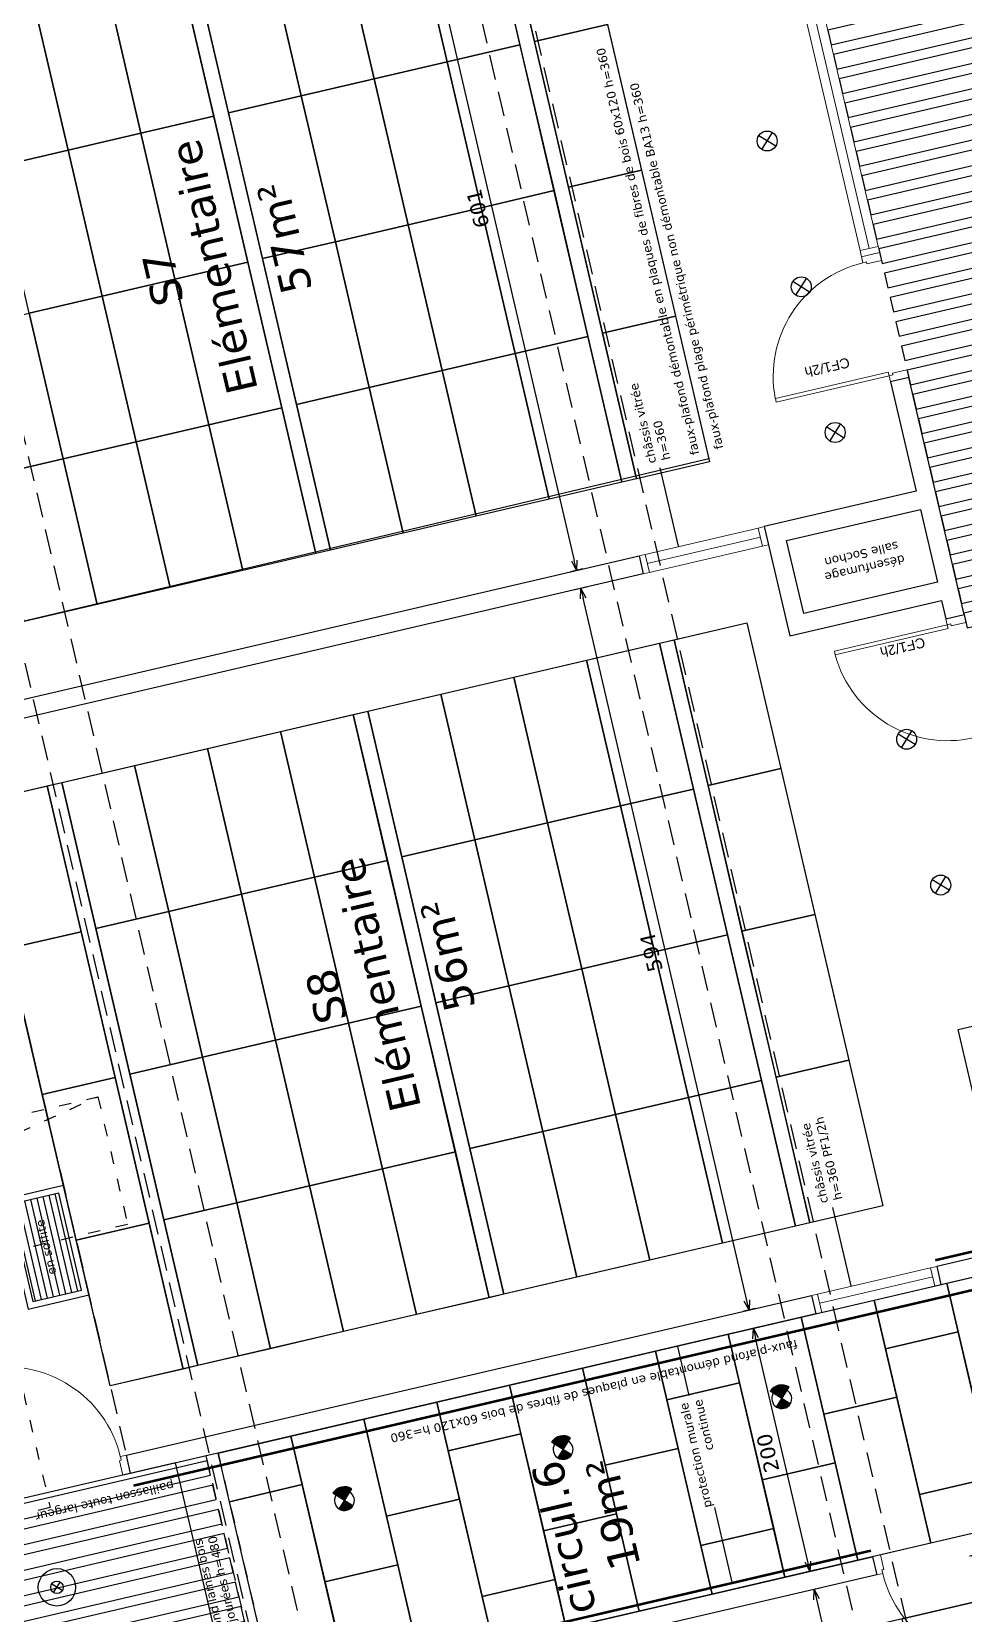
# Model space of a CAD drawing. Header units: metres. Extents: x 595893 to 596105, y 139631 to 139768.
# Drawn here: x 596071.97 to 596079.45, y 139685.35 to 139698.04 of the extents above; entities that cross this region are included whole.
import ezdxf
from ezdxf.enums import TextEntityAlignment as Align

# ---------------------------------------------------------------- set-up
doc = ezdxf.new("R2010")
doc.units = ezdxf.units.M
doc.header["$MEASUREMENT"] = 0
doc.header["$PDMODE"] = 3
doc.header["$PDSIZE"] = 0.1
for name, pattern in [('02', [0.28, 0.2, -0.08]), ('ACAD_ISO12W100', [21, 12, -3, 0, -3, 0, -3]), ('AXES', [2, 1.25, -0.25, 0.25, -0.25]), ('CACHE2', [0.1875, 0.125, -0.0625]), ('POINTILLE', [0.25, 0, -0.25])]:
    doc.linetypes.add(name, pattern=pattern)
for name, color, linetype in [('01-CLOISON-0.25', 3, 'Continuous'), ('01-SANITAIRE-0.15', 44, 'Continuous'), ('06-COT-50&100-0.20', 2, 'Continuous'), ('06-TXT-DETAILS-DIVERS-02.20', 2, 'Continuous'), ('06-TXT-DIVERS-0.20', 70, 'Continuous'), ('06-TXT-ETIQUETTES SURFACES', 210, 'Continuous'), ('07-CTA-0.13', 163, 'Continuous'), ('07-ECLAIRAGE-0.13', 31, 'Continuous'), ('07-PLAFONDS-0.13', 5, 'Continuous'), ('07-REVETEMENTS-INTER-0.10', 10, 'Continuous'), ('08-VU-0.08', 56, 'Continuous'), ('08-VU-0.20', 32, 'Continuous')]:
    doc.layers.add(name, color=color, linetype=linetype)
doc.layers.add('01-MEN-CP-0.15', color=2, linetype='Continuous', lineweight=18)
doc.styles.add('COT', font='verdana.ttf')
doc.styles.add('locaux 100', font='verdana.ttf', dxfattribs={"height": 0.22})
doc.styles.add('locaux 20', font='verdana.ttf', dxfattribs={"height": 0.07})
doc.styles.get("Standard").update_dxf_attribs({"font": 'arial.ttf'})
doc.dimstyles.new('COT50', dxfattribs={"dimtxt": 0.12, "dimasz": 0.08, "dimexe": 0.05, "dimexo": 0, "dimgap": 0.05, "dimtad": 1, "dimdec": 0, "dimlfac": 100, "dimzin": 0, "dimdsep": 46, "dimtxsty": 'COT', "dimblk": 'OPEN30', "dimcen": 0.04, "dimdle": 0.05, "dimclrd": 256, "dimclre": 256, "dimclrt": 6, "dimadec": 0, "dimazin": 0, "dimtm": 1e-09, "dimtfac": 1, "dimtdec": 0, "dimtmove": 1, "dimatfit": 0, "dimldrblk": 'OPEN30', "dimfxl": 0.05, "dimfxlon": 1, "dimtolj": 1, "dimtzin": 0, "dimlwd": -1, "dimlwe": -1, "dimarcsym": 0})

# ---------------------------------------------------------------- blocks, each defined once
blk = doc.blocks.new('_Open30')
at = {"color": 0, "linetype": 'ByBlock', "lineweight": -2}
for p, q in [((-1, 0.27), (0, 0)), ((0, 0), (-1, -0.27)), ((0, 0), (-1, 0))]:
    blk.add_line(p, q, dxfattribs=at)
blk = doc.blocks.new('*D34')
at = {"layer": '06-COT-50&100-0.20', "transparency": 16777216}
for p, q in [((596076.421, 139693.584), (596076.324, 139693.561)), ((596077.703, 139687.865), (596076.391, 139693.494)), ((596077.769, 139687.799), (596077.672, 139687.776))]:
    blk.add_line(p, q, dxfattribs=at)
at = {"layer": 'Defpoints', "color": 0, "transparency": 16777216}
for p in [(596076.873, 139693.689), (596076.372, 139693.572), (596078.222, 139687.904)]:
    blk.add_point(p, dxfattribs=at)
at = {"layer": '06-COT-50&100-0.20', "transparency": 16777216, "xscale": 0.08, "yscale": 0.08, "zscale": 0.08}
for p, rotation in [((596076.372, 139693.572), 103.1212703830424), ((596077.721, 139687.787), 283.1212703830424)]:
    blk.add_blockref('_Open30', p, dxfattribs=dict(at, rotation=rotation))
at = {"layer": '06-COT-50&100-0.20', "color": 6, "transparency": 16777216, "insert": (596076.937, 139690.654), "char_height": 0.12, "attachment_point": 5, "rotation": 103.1213, "style": 'COT'}
blk.add_mtext('\\A1;594', dxfattribs=at)
blk = doc.blocks.new('*D35')
at = {"layer": '06-COT-50&100-0.20', "transparency": 16777216}
for p, q in [((596075.023, 139699.583), (596074.925, 139699.56)), ((596076.32, 139693.796), (596074.992, 139699.493)), ((596076.387, 139693.73), (596076.29, 139693.707))]:
    blk.add_line(p, q, dxfattribs=at)
at = {"layer": 'Defpoints', "color": 0, "transparency": 16777216}
for p in [(596075.475, 139699.688), (596074.974, 139699.571), (596076.839, 139693.835)]:
    blk.add_point(p, dxfattribs=at)
at = {"layer": '06-COT-50&100-0.20', "transparency": 16777216, "xscale": 0.08, "yscale": 0.08, "zscale": 0.08}
for p, rotation in [((596074.974, 139699.571), 103.1212703830424), ((596076.338, 139693.718), 283.1212703830424)]:
    blk.add_blockref('_Open30', p, dxfattribs=dict(at, rotation=rotation))
at = {"layer": '06-COT-50&100-0.20', "color": 6, "transparency": 16777216, "insert": (596075.547, 139696.619), "char_height": 0.12, "attachment_point": 5, "rotation": 103.1213, "style": 'COT'}
blk.add_mtext('\\A1;601', dxfattribs=at)
blk = doc.blocks.new('*D46')
at = {"layer": '06-COT-50&100-0.20', "transparency": 16777216}
for p, q in [((596078.291, 139685.559), (596078.194, 139685.536)), ((596078.261, 139685.469), (596079.491, 139680.191)), ((596079.558, 139680.124), (596079.461, 139680.102))]:
    blk.add_line(p, q, dxfattribs=at)
at = {"layer": 'Defpoints', "color": 0, "transparency": 16777216}
for p in [(596080.38, 139686.045), (596081.647, 139680.611), (596079.509, 139680.113)]:
    blk.add_point(p, dxfattribs=at)
at = {"layer": '06-COT-50&100-0.20', "transparency": 16777216, "xscale": 0.08, "yscale": 0.08, "zscale": 0.08}
for p, rotation in [((596078.243, 139685.547), 103.1212703830424), ((596079.509, 139680.113), 283.1212703830424)]:
    blk.add_blockref('_Open30', p, dxfattribs=dict(at, rotation=rotation))
at = {"layer": '06-COT-50&100-0.20', "color": 6, "transparency": 16777216, "insert": (596078.766, 139682.805), "char_height": 0.12, "attachment_point": 5, "rotation": 103.1213, "style": 'COT'}
blk.add_mtext('\\A1;558', dxfattribs=at)
blk = doc.blocks.new('*D47')
at = {"layer": '06-COT-50&100-0.20', "transparency": 16777216}
for p, q in [((596077.803, 139687.653), (596077.706, 139687.63)), ((596078.191, 139685.771), (596077.773, 139687.563)), ((596078.257, 139685.705), (596078.16, 139685.682))]:
    blk.add_line(p, q, dxfattribs=at)
at = {"layer": 'Defpoints', "color": 0, "transparency": 16777216}
for p in [(596078.256, 139687.758), (596077.755, 139687.641), (596078.71, 139685.81)]:
    blk.add_point(p, dxfattribs=at)
at = {"layer": '06-COT-50&100-0.20', "transparency": 16777216, "xscale": 0.08, "yscale": 0.08, "zscale": 0.08}
for p, rotation in [((596077.755, 139687.641), 103.1212703830424), ((596078.209, 139685.693), 283.1212703830424)]:
    blk.add_blockref('_Open30', p, dxfattribs=dict(at, rotation=rotation))
at = {"layer": '06-COT-50&100-0.20', "color": 6, "transparency": 16777216, "insert": (596077.872, 139686.642), "char_height": 0.12, "attachment_point": 5, "rotation": 103.1213, "style": 'COT'}
blk.add_mtext('\\A1;200', dxfattribs=at)
blk = doc.blocks.new('Spot-directionnel')
h = blk.add_hatch(color=256)
h.dxf.hatch_style = 1
h.paths.add_polyline_path([(-0.057, 0.057, 0.414214), (-0.057, -0.057), (0, 0)])
h = blk.add_hatch(color=256)
h.dxf.hatch_style = 1
h.paths.add_polyline_path([(0.078, 0.078), (0, 0), (0.078, -0.078, 0.414214)])
for p, q in [((-0.057, -0.057), (0.078, 0.078)), ((-0.057, 0.057), (0.078, -0.078))]:
    blk.add_line(p, q)
for radius, start, end in [(0.08, 45, 315), (0.11, 315, 45)]:
    blk.add_arc((0, 0), radius, start, end)
blk = doc.blocks.new('LuminaireSuspendu')
for p, q in [((-0.035, 0.035), (0.035, -0.035)), ((-0.035, -0.035), (0.035, 0.035))]:
    blk.add_line(p, q)
for radius in [0.15, 0.05]:
    blk.add_circle((0, 0), radius)
blk = doc.blocks.new('P90-15')
at = {"linetype": 'Continuous'}
for points in [[(-0.05, 0.929), (-0.05, 0), (-0.08, 0), (-0.08, 0.929)], [(-0.965, -0.03), (-0.965, -0.15), (-1.03, -0.15), (-1.03, 0), (-0.98, 0), (-0.98, -0.03)], [(0, 0), (0, -0.15), (-0.065, -0.15), (-0.065, -0.03), (-0.05, -0.03), (-0.05, 0)]]:
    blk.add_lwpolyline(points, close=True, dxfattribs=at)
blk.add_arc((-0.043, -0.006), 0.937, 92.2388, 179.6062, dxfattribs=at)
at = {"linetype": 'Continuous', "text_generation_flag": 6}
blk.add_attdef('TEXTE', text='', height=0.08, rotation=270, dxfattribs=at).set_placement((-0.105, 0.389), align=Align.CENTER)
blk = doc.blocks.new('faux-plafCouloir')
at = {"layer": '07-PLAFONDS-0.13'}
for points in [[(7.08, 0), (7.08, -1.8), (7.2, -1.8), (7.2, 0)], [(7.28, 0), (7.28, -1.8), (7.4, -1.8), (7.4, 0)], [(7.48, 0), (7.48, -1.8), (7.6, -1.8), (7.6, 0)], [(7.68, 0), (7.68, -1.8), (7.8, -1.8), (7.8, 0)], [(7.88, 0), (7.88, -1.8), (8, -1.8), (8, 0)], [(8.08, 0), (8.08, -1.8), (8.2, -1.8), (8.2, 0)], [(8.28, 0), (8.28, -1.8), (8.4, -1.8), (8.4, 0)], [(8.48, 0), (8.48, -1.8), (8.6, -1.8), (8.6, 0)], [(8.68, 0), (8.68, -1.8), (8.8, -1.8), (8.8, 0)], [(8.88, 0), (8.88, -1.8), (9, -1.8), (9, 0)], [(9.08, 0), (9.08, -1.8), (9.2, -1.8), (9.2, 0)], [(9.28, 0), (9.28, -1.8), (9.4, -1.8), (9.4, 0)], [(9.48, 0), (9.48, -1.8), (9.6, -1.8), (9.6, 0)], [(9.68, 0), (9.68, -1.8), (9.8, -1.8), (9.8, 0)], [(9.88, 0), (9.88, -1.8), (10, -1.8), (10, 0)], [(10.08, 0), (10.08, -1.8), (10.2, -1.8), (10.2, 0)], [(10.28, 0), (10.28, -1.8), (10.4, -1.8), (10.4, 0)], [(10.48, 0), (10.48, -1.8), (10.6, -1.8), (10.6, 0)], [(10.68, 0), (10.68, -1.8), (10.8, -1.8), (10.8, 0)], [(10.88, 0), (10.88, -1.8), (11, -1.8), (11, 0)], [(11.08, 0), (11.08, -1.8), (11.2, -1.8), (11.2, 0)], [(11.28, 0), (11.28, -1.8), (11.4, -1.8), (11.4, 0)], [(11.48, 0), (11.48, -1.8), (11.6, -1.8), (11.6, 0)], [(11.68, 0), (11.68, -1.8), (11.8, -1.8), (11.8, 0)], [(11.88, 0), (11.88, -1.8), (12, -1.8), (12, 0)]]:
    blk.add_lwpolyline(points, close=True, dxfattribs=at)
blk = doc.blocks.new('diffuseur40x80')
at = {"layer": '07-CTA-0.13'}
h = blk.add_hatch(dxfattribs=at)
h.set_pattern_fill('_USER', color=256, scale=0.05, pattern_type=0)
h.set_pattern_definition([(0, (0, 0), (0, 0.05), [])])
h.paths.add_polyline_path([(-0.05, 0.05), (-0.05, 0.45), (-0.85, 0.45), (-0.85, 0.05)])
for points in [[(0, 0), (0, 0.5), (-0.9, 0.5), (-0.9, 0)], [(-0.05, 0.05), (-0.05, 0.45), (-0.85, 0.45), (-0.85, 0.05)]]:
    blk.add_lwpolyline(points, close=True, dxfattribs=at)

msp = doc.modelspace()

# ---------------------------------------------------------------- linework, layer by layer
at = {"layer": '01-CLOISON-0.25', "linetype": 'CACHE2'}
for p, q in [((596073.367, 139686.618), (596073.821, 139684.671)), ((596073.464, 139686.641), (596073.918, 139684.693))]:
    msp.add_line(p, q, dxfattribs=at)
at = {"layer": '01-CLOISON-0.25'}
for points in [[(596078.047, 139693.192), (596079.264, 139693.476), (596079.298, 139693.33), (596079.444, 139693.364), (596079.001, 139695.263), (596078.855, 139695.229), (596079.06, 139694.353), (596077.842, 139694.069)], [(596079.23, 139693.622), (596078.159, 139693.372), (596078.022, 139693.957), (596079.094, 139694.207)], [(596076.839, 139693.835), (596076.873, 139693.689), (596071.38, 139692.409), (596071.346, 139692.555)], [(596080.484, 139688.241), (596080.63, 139688.275), (596080.177, 139690.218), (596080.031, 139690.184), (596080.442, 139688.422), (596079.225, 139688.138), (596079.259, 139687.992), (596080.476, 139688.276)], [(596078.222, 139687.904), (596078.256, 139687.758), (596072.763, 139686.478), (596072.729, 139686.624)], [(596078.744, 139685.664), (596073.251, 139684.384), (596073.217, 139684.53), (596078.71, 139685.81)]]:
    msp.add_lwpolyline(points, close=True, dxfattribs=at)
at = {"layer": '01-MEN-CP-0.15'}
for p, q in [((596078.683, 139696.298), (596078.206, 139698.343)), ((596076.905, 139693.773), (596077.811, 139693.984)), ((596078.287, 139687.842), (596079.193, 139688.053))]:
    msp.add_line(p, q, dxfattribs=at)
for points in [[(596078.279, 139698.36), (596078.756, 139696.315), (596078.61, 139696.281), (596078.133, 139698.326)], [(596078.756, 139696.315), (596078.768, 139696.266), (596078.621, 139696.232), (596078.61, 139696.281)], [(596077.828, 139693.911), (596076.922, 139693.7), (596076.888, 139693.846), (596077.793, 139694.057)], [(596077.828, 139693.911), (596077.876, 139693.923), (596077.842, 139694.069), (596077.793, 139694.057)], [(596076.922, 139693.7), (596076.873, 139693.689), (596076.839, 139693.835), (596076.888, 139693.846)], [(596079.21, 139687.98), (596078.304, 139687.769), (596078.27, 139687.915), (596079.176, 139688.126)], [(596079.21, 139687.98), (596079.259, 139687.992), (596079.225, 139688.138), (596079.176, 139688.126)], [(596078.304, 139687.769), (596078.256, 139687.758), (596078.222, 139687.904), (596078.27, 139687.915)]]:
    msp.add_lwpolyline(points, close=True, dxfattribs=at)
at = {"layer": '06-TXT-DETAILS-DIVERS-02.20'}
for points in [[(596077.155, 139693.912), (596077.009, 139694.54)], [(596078.538, 139687.981), (596078.391, 139688.609)], [(596077.146, 139687.496), (596077.237, 139687.104)], [(596077.586, 139685.606), (596077.446, 139686.206)]]:
    msp.add_lwpolyline(points, dxfattribs=at)
at = {"layer": '06-TXT-DETAILS-DIVERS-02.20', "linetype": 'POINTILLE', "ltscale": 0.5}
msp.add_lwpolyline([(596072.501, 139689.497), (596072.739, 139688.474), (596071.648, 139688.22), (596072.118, 139686.204), (596071.144, 139685.977), (596070.436, 139689.016)], close=True, dxfattribs=at)
msp.add_lwpolyline([(596071.144, 139685.977), (596070.84, 139688.75), (596072.501, 139689.497)], dxfattribs=at)
at = {"layer": '07-CTA-0.13', "linetype": '02'}
for points in [[(596075.544, 139717.488), (596076.861, 139711.841), (596075.647, 139709.889), (596069.265, 139708.401), (596068.877, 139707.778), (596075.485, 139679.431), (596075.095, 139679.34), (596068.45, 139707.849), (596069.012, 139708.753), (596075.395, 139710.241), (596076.434, 139711.911), (596075.117, 139717.559)], [(596077.708, 139710.409), (596077.188, 139709.572), (596073.971, 139708.822), (596073.625, 139708.267), (596080.096, 139680.506), (596079.707, 139680.415), (596073.198, 139708.338), (596073.718, 139709.174), (596076.936, 139709.924), (596077.281, 139710.479), (596075.979, 139716.064), (596076.489, 139716.884)]]:
    msp.add_lwpolyline(points, dxfattribs=at)
at = {"layer": '07-ECLAIRAGE-0.13'}
for p, q in [((596077.824, 139697.092), (596077.908, 139697.228)), ((596077.934, 139697.118), (596077.798, 139697.202)), ((596078.206, 139695.949), (596078.071, 139696.034)), ((596078.096, 139695.923), (596078.181, 139696.059)), ((596078.479, 139694.78), (596078.343, 139694.865)), ((596078.369, 139694.755), (596078.453, 139694.891)), ((596078.942, 139692.296), (596079.026, 139692.431)), ((596079.052, 139692.321), (596078.916, 139692.406)), ((596079.324, 139691.153), (596079.189, 139691.237)), ((596079.214, 139691.127), (596079.299, 139691.263))]:
    msp.add_line(p, q, dxfattribs=at)
for points in [[(596076.702, 139694.424), (596075.612, 139699.099), (596075.729, 139699.126), (596076.819, 139694.451)], [(596074.248, 139693.852), (596073.158, 139698.527), (596073.275, 139698.554), (596074.364, 139693.879)], [(596078.092, 139688.459), (596077.003, 139693.134), (596077.119, 139693.161), (596078.209, 139688.486)], [(596075.638, 139687.887), (596074.548, 139692.562), (596074.665, 139692.589), (596075.755, 139687.914)], [(596073.184, 139687.315), (596072.094, 139691.99), (596072.211, 139692.017), (596073.301, 139687.342)]]:
    msp.add_lwpolyline(points, close=True, dxfattribs=at)
for centre in [(596077.866, 139697.16), (596078.139, 139695.991), (596078.411, 139694.823), (596078.984, 139692.364), (596079.257, 139691.195)]:
    msp.add_circle(centre, 0.08, dxfattribs=at)
at = {"layer": '07-PLAFONDS-0.13', "linetype": '02'}
msp.add_line((596071.38, 139692.409), (596072.729, 139686.624), dxfattribs=at)
at = {"layer": '07-PLAFONDS-0.13'}
for points in [[(596070.119, 139697.819), (596076.313, 139699.262), (596077.398, 139694.611), (596071.209, 139693.144)], [(596076.313, 139699.262), (596076.586, 139698.094), (596076.001, 139697.957), (596075.729, 139699.126)], [(596075.612, 139699.099), (596075.884, 139697.93), (596075.3, 139697.794), (596075.028, 139698.963)], [(596075.028, 139698.963), (596075.3, 139697.794), (596074.716, 139697.658), (596074.443, 139698.826)], [(596074.443, 139698.826), (596074.716, 139697.658), (596074.131, 139697.522), (596073.859, 139698.69)], [(596073.859, 139698.69), (596074.131, 139697.522), (596073.547, 139697.385), (596073.275, 139698.554)], [(596073.158, 139698.527), (596073.43, 139697.358), (596072.846, 139697.222), (596072.574, 139698.391)], [(596072.574, 139698.391), (596072.846, 139697.222), (596072.262, 139697.086), (596071.989, 139698.254)], [(596071.989, 139698.254), (596072.262, 139697.086), (596071.677, 139696.95), (596071.405, 139698.118)], [(596076.586, 139698.094), (596076.858, 139696.925), (596076.274, 139696.789), (596076.001, 139697.957)], [(596075.884, 139697.93), (596076.157, 139696.762), (596075.573, 139696.625), (596075.3, 139697.794)], [(596075.3, 139697.794), (596075.573, 139696.625), (596074.988, 139696.489), (596074.716, 139697.658)], [(596074.716, 139697.658), (596074.988, 139696.489), (596074.404, 139696.353), (596074.131, 139697.522)], [(596074.131, 139697.522), (596074.404, 139696.353), (596073.82, 139696.217), (596073.547, 139697.385)], [(596073.43, 139697.358), (596073.703, 139696.189), (596073.118, 139696.053), (596072.846, 139697.222)], [(596072.846, 139697.222), (596073.118, 139696.053), (596072.534, 139695.917), (596072.262, 139697.086)], [(596072.262, 139697.086), (596072.534, 139695.917), (596071.95, 139695.781), (596071.677, 139696.95)], [(596076.858, 139696.925), (596077.131, 139695.756), (596076.546, 139695.62), (596076.274, 139696.789)], [(596076.157, 139696.762), (596076.429, 139695.593), (596075.845, 139695.457), (596075.573, 139696.625)], [(596075.573, 139696.625), (596075.845, 139695.457), (596075.261, 139695.32), (596074.988, 139696.489)], [(596074.988, 139696.489), (596075.261, 139695.32), (596074.676, 139695.184), (596074.404, 139696.353)], [(596074.404, 139696.353), (596074.676, 139695.184), (596074.092, 139695.048), (596073.82, 139696.217)], [(596073.703, 139696.189), (596073.975, 139695.021), (596073.391, 139694.885), (596073.118, 139696.053)], [(596073.118, 139696.053), (596073.391, 139694.885), (596072.806, 139694.748), (596072.534, 139695.917)], [(596072.534, 139695.917), (596072.806, 139694.748), (596072.222, 139694.612), (596071.95, 139695.781)], [(596071.95, 139695.781), (596072.222, 139694.612), (596071.638, 139694.476), (596071.365, 139695.645)], [(596077.131, 139695.756), (596077.403, 139694.588), (596076.819, 139694.451), (596076.546, 139695.62)], [(596076.429, 139695.593), (596076.702, 139694.424), (596076.117, 139694.288), (596075.845, 139695.457)], [(596075.845, 139695.457), (596076.117, 139694.288), (596075.533, 139694.152), (596075.261, 139695.32)], [(596075.261, 139695.32), (596075.533, 139694.152), (596074.949, 139694.016), (596074.676, 139695.184)], [(596074.676, 139695.184), (596074.949, 139694.016), (596074.364, 139693.879), (596074.092, 139695.048)], [(596073.975, 139695.021), (596074.248, 139693.852), (596073.663, 139693.716), (596073.391, 139694.885)], [(596073.391, 139694.885), (596073.663, 139693.716), (596073.079, 139693.58), (596072.806, 139694.748)], [(596072.806, 139694.748), (596073.079, 139693.58), (596072.495, 139693.444), (596072.222, 139694.612)], [(596072.222, 139694.612), (596072.495, 139693.444), (596071.91, 139693.307), (596071.638, 139694.476)], [(596071.51, 139691.853), (596077.704, 139693.297), (596078.793, 139688.623), (596072.599, 139687.179)], [(596077.704, 139693.297), (596077.976, 139692.129), (596077.392, 139691.992), (596077.119, 139693.161)], [(596077.003, 139693.134), (596077.275, 139691.965), (596076.691, 139691.829), (596076.418, 139692.998)], [(596076.418, 139692.998), (596076.691, 139691.829), (596076.106, 139691.693), (596075.834, 139692.861)], [(596075.834, 139692.861), (596076.106, 139691.693), (596075.522, 139691.557), (596075.25, 139692.725)], [(596075.25, 139692.725), (596075.522, 139691.557), (596074.938, 139691.42), (596074.665, 139692.589)], [(596074.548, 139692.562), (596074.821, 139691.393), (596074.236, 139691.257), (596073.964, 139692.426)], [(596073.964, 139692.426), (596074.236, 139691.257), (596073.652, 139691.121), (596073.38, 139692.289)], [(596073.38, 139692.289), (596073.652, 139691.121), (596073.068, 139690.984), (596072.795, 139692.153)], [(596072.795, 139692.153), (596073.068, 139690.984), (596072.483, 139690.848), (596072.211, 139692.017)], [(596077.976, 139692.129), (596078.249, 139690.96), (596077.664, 139690.824), (596077.392, 139691.992)], [(596072.094, 139691.99), (596072.367, 139690.821), (596071.782, 139690.685), (596071.51, 139691.853)], [(596077.275, 139691.965), (596077.547, 139690.796), (596076.963, 139690.66), (596076.691, 139691.829)], [(596076.691, 139691.829), (596076.963, 139690.66), (596076.379, 139690.524), (596076.106, 139691.693)], [(596076.106, 139691.693), (596076.379, 139690.524), (596075.794, 139690.388), (596075.522, 139691.557)], [(596075.522, 139691.557), (596075.794, 139690.388), (596075.21, 139690.252), (596074.938, 139691.42)], [(596074.821, 139691.393), (596075.093, 139690.224), (596074.509, 139690.088), (596074.236, 139691.257)], [(596074.236, 139691.257), (596074.509, 139690.088), (596073.924, 139689.952), (596073.652, 139691.121)], [(596073.652, 139691.121), (596073.924, 139689.952), (596073.34, 139689.816), (596073.068, 139690.984)], [(596073.068, 139690.984), (596073.34, 139689.816), (596072.756, 139689.68), (596072.483, 139690.848)], [(596078.249, 139690.96), (596078.521, 139689.791), (596077.937, 139689.655), (596077.664, 139690.824)], [(596072.367, 139690.821), (596072.639, 139689.652), (596072.055, 139689.516), (596071.782, 139690.685)], [(596077.547, 139690.796), (596077.82, 139689.628), (596077.235, 139689.492), (596076.963, 139690.66)], [(596076.963, 139690.66), (596077.235, 139689.492), (596076.651, 139689.355), (596076.379, 139690.524)], [(596076.379, 139690.524), (596076.651, 139689.355), (596076.067, 139689.219), (596075.794, 139690.388)], [(596075.794, 139690.388), (596076.067, 139689.219), (596075.482, 139689.083), (596075.21, 139690.252)], [(596075.093, 139690.224), (596075.366, 139689.056), (596074.781, 139688.92), (596074.509, 139690.088)], [(596074.509, 139690.088), (596074.781, 139688.92), (596074.197, 139688.783), (596073.924, 139689.952)], [(596073.924, 139689.952), (596074.197, 139688.783), (596073.613, 139688.647), (596073.34, 139689.816)], [(596073.34, 139689.816), (596073.613, 139688.647), (596073.028, 139688.511), (596072.756, 139689.68)], [(596078.521, 139689.791), (596078.793, 139688.623), (596078.209, 139688.486), (596077.937, 139689.655)], [(596072.639, 139689.652), (596072.911, 139688.484), (596072.327, 139688.347), (596072.055, 139689.516)], [(596077.82, 139689.628), (596078.092, 139688.459), (596077.508, 139688.323), (596077.235, 139689.492)], [(596077.235, 139689.492), (596077.508, 139688.323), (596076.924, 139688.187), (596076.651, 139689.355)], [(596076.651, 139689.355), (596076.924, 139688.187), (596076.339, 139688.051), (596076.067, 139689.219)], [(596076.067, 139689.219), (596076.339, 139688.051), (596075.755, 139687.914), (596075.482, 139689.083)], [(596075.366, 139689.056), (596075.638, 139687.887), (596075.054, 139687.751), (596074.781, 139688.92)], [(596074.781, 139688.92), (596075.054, 139687.751), (596074.469, 139687.615), (596074.197, 139688.783)], [(596074.197, 139688.783), (596074.469, 139687.615), (596073.885, 139687.478), (596073.613, 139688.647)], [(596073.613, 139688.647), (596073.885, 139687.478), (596073.301, 139687.342), (596073.028, 139688.511)], [(596072.911, 139688.484), (596073.184, 139687.315), (596072.599, 139687.179), (596072.327, 139688.347)], [(596073.918, 139684.693), (596073.464, 139686.641), (596080.476, 139688.276), (596080.93, 139686.328)], [(596079.892, 139688.139), (596080.164, 139686.971), (596079.58, 139686.834), (596079.307, 139688.003)], [(596079.307, 139688.003), (596079.398, 139687.614), (596078.814, 139687.477), (596078.723, 139687.867)], [(596078.723, 139687.867), (596078.905, 139687.088), (596078.32, 139686.952), (596078.139, 139687.731)], [(596078.139, 139687.731), (596078.411, 139686.562), (596077.827, 139686.426), (596077.554, 139687.594)], [(596077.554, 139687.594), (596077.645, 139687.205), (596077.061, 139687.069), (596076.97, 139687.458)], [(596079.398, 139687.614), (596079.671, 139686.445), (596079.086, 139686.309), (596078.814, 139687.477)], [(596076.97, 139687.458), (596077.152, 139686.679), (596076.567, 139686.543), (596076.386, 139687.322)], [(596076.386, 139687.322), (596076.658, 139686.153), (596076.074, 139686.017), (596075.801, 139687.186)], [(596077.645, 139687.205), (596077.918, 139686.036), (596077.333, 139685.9), (596077.061, 139687.069)], [(596075.801, 139687.186), (596075.892, 139686.796), (596075.308, 139686.66), (596075.217, 139687.05)], [(596078.905, 139687.088), (596079.177, 139685.919), (596078.593, 139685.783), (596078.32, 139686.952)], [(596075.217, 139687.05), (596075.399, 139686.271), (596074.814, 139686.134), (596074.633, 139686.913)], [(596074.633, 139686.913), (596074.905, 139685.745), (596074.321, 139685.609), (596074.048, 139686.777)], [(596074.048, 139686.777), (596074.139, 139686.388), (596073.555, 139686.251), (596073.464, 139686.641)], [(596075.892, 139686.796), (596076.165, 139685.628), (596075.58, 139685.491), (596075.308, 139686.66)], [(596071.212, 139685.952), (596073.403, 139686.463), (596073.376, 139686.579), (596071.185, 139686.069)], [(596077.152, 139686.679), (596077.424, 139685.51), (596076.84, 139685.374), (596076.567, 139686.543)], [(596078.411, 139686.562), (596078.593, 139685.783), (596078.008, 139685.647), (596077.827, 139686.426)], [(596079.671, 139686.445), (596079.761, 139686.055), (596079.177, 139685.919), (596079.086, 139686.309)], [(596071.257, 139685.757), (596073.448, 139686.268), (596073.421, 139686.385), (596071.23, 139685.874)], [(596074.139, 139686.388), (596074.412, 139685.219), (596073.827, 139685.083), (596073.555, 139686.251)], [(596071.303, 139685.562), (596073.494, 139686.073), (596073.467, 139686.19), (596071.275, 139685.679)], [(596075.399, 139686.271), (596075.671, 139685.102), (596075.087, 139684.966), (596074.814, 139686.134)], [(596076.658, 139686.153), (596076.84, 139685.374), (596076.255, 139685.238), (596076.074, 139686.017)], [(596071.348, 139685.367), (596073.539, 139685.878), (596073.512, 139685.995), (596071.321, 139685.484)], [(596077.918, 139686.036), (596078.008, 139685.647), (596077.424, 139685.51), (596077.333, 139685.9)], [(596071.393, 139685.173), (596073.585, 139685.683), (596073.557, 139685.8), (596071.366, 139685.289)], [(596074.905, 139685.745), (596075.087, 139684.966), (596074.502, 139684.829), (596074.321, 139685.609)], [(596071.439, 139684.978), (596073.63, 139685.489), (596073.603, 139685.605), (596071.412, 139685.095)], [(596076.165, 139685.628), (596076.255, 139685.238), (596075.671, 139685.102), (596075.58, 139685.491)], [(596080.623, 139680.773), (596079.533, 139685.448), (596073.34, 139684.004), (596074.429, 139679.329)], [(596079.533, 139685.448), (596079.806, 139684.279), (596079.222, 139684.143), (596078.949, 139685.311)], [(596071.484, 139684.783), (596073.675, 139685.294), (596073.648, 139685.411), (596071.457, 139684.9)]]:
    msp.add_lwpolyline(points, close=True, dxfattribs=at)
at = {"layer": '07-REVETEMENTS-INTER-0.10', "linetype": 'AXES', "ltscale": 0.2, "const_width": 0.02}
msp.add_lwpolyline([(596079.213, 139688.187), (596080.382, 139688.459), (596079.982, 139690.173)], dxfattribs=at)
at = {"layer": '07-REVETEMENTS-INTER-0.10', "color": 80, "linetype": 'ACAD_ISO12W100', "ltscale": 0.01, "true_color": 0x3fff00, "const_width": 0.02}
for points in [[(596080.499, 139688.178), (596072.786, 139686.38)], [(596078.698, 139685.859), (596073.206, 139684.578)]]:
    msp.add_lwpolyline(points, dxfattribs=at)
at = {"layer": '08-VU-0.08'}
msp.add_lwpolyline([(596073.577, 139684.614), (596073.123, 139686.562), (596071.175, 139686.108), (596071.622, 139684.158)], close=True, dxfattribs=at)
at = {"layer": '08-VU-0.20'}
msp.add_lwpolyline([(596079.809, 139688.274), (596079.398, 139690.037), (596080.031, 139690.184), (596080.442, 139688.422)], close=True, dxfattribs=at)

# ---------------------------------------------------------------- block references
at = {"rotation": 103.1212703830424}
msp.add_blockref('diffuseur40x80', (596072.225, 139688.786), dxfattribs=at)
at = {"layer": '01-MEN-CP-0.15'}
ref = msp.add_blockref('P90-15', (596078.855, 139695.229), dxfattribs=dict(at, xscale=-1, rotation=103.1212703857689))
ref.add_attrib('TEXTE', 'CF1/2h', dxfattribs={"layer": '0', "linetype": 'Continuous', "height": 0.08, "rotation": 13.1213, "text_generation_flag": 6}).set_placement((596078.338, 139695.384), align=Align.CENTER)
at = {"layer": '01-MEN-CP-0.15', "rotation": 103.1212703808899}
msp.add_blockref('P90-15', (596079.298, 139693.33), dxfattribs=at).add_auto_attribs({'TEXTE': 'CF1/2h'})
at = {"layer": '01-MEN-CP-0.15'}
ref = msp.add_blockref('P90-15', (596071.726, 139686.39), dxfattribs=dict(at, xscale=-1, rotation=13.12127039088891))
ref.add_attrib('TEXTE', 'CF1/2h oc. Vertical', dxfattribs={"layer": '0', "linetype": 'Continuous', "height": 0.08, "rotation": 283.1213, "text_generation_flag": 6}).set_placement((596071.802, 139686.893), align=Align.CENTER)
ref = msp.add_blockref('P90-15', (596079.747, 139685.898), dxfattribs=dict(at, xscale=-1, rotation=193.1212703773492))
ref.add_attrib('TEXTE', 'CF1/2h oc Vertical', dxfattribs={"layer": '0', "linetype": 'Continuous', "height": 0.08, "rotation": 283.1213, "text_generation_flag": 6}).set_placement((596079.67, 139685.398), align=Align.CENTER)
at = {"layer": '07-ECLAIRAGE-0.13'}
for name, p, rotation in [('Spot-directionnel', (596077.983, 139687.078), 103.1212703819705), ('Spot-directionnel', (596076.23, 139686.67), 103.1212703819705), ('Spot-directionnel', (596074.477, 139686.261), 103.1212703819705), ('LuminaireSuspendu', (596072.172, 139685.565), 103.1212703830424)]:
    msp.add_blockref(name, p, dxfattribs=dict(at, rotation=rotation))
at = {"layer": '07-PLAFONDS-0.13', "rotation": 103.1212703830424}
msp.add_blockref('faux-plafCouloir', (596081.076, 139686.362), dxfattribs=at)

# ---------------------------------------------------------------- texts
at = {"layer": '01-SANITAIRE-0.15', "insert": (596078.635, 139693.792), "char_height": 0.07, "width": 1.22489, "attachment_point": 5, "rotation": 193.1213, "style": 'locaux 20'}
msp.add_mtext('désenfumage\\Psalle Sochon', dxfattribs=at)
at = {"layer": '06-TXT-DETAILS-DIVERS-02.20', "char_height": 0.07, "width": 1.71911, "style": 'locaux 20'}
for s, insert, attachment_point, rotation in [('châssis vitrée\\Ph=360', (596077.001, 139694.589), 4, 103.1213), ('châssis vitrée\\Ph=360 PF1/2h', (596078.383, 139688.658), 4, 103.1213), ('protection murale\\Pcontinue', (596077.252, 139687.056), 6, 103.1213), ('paillasson toute largeur', (596072.553, 139686.265), 5, 193.1213)]:
    msp.add_mtext(s, dxfattribs=dict(at, insert=insert, attachment_point=attachment_point, rotation=rotation))
at = {"layer": '06-TXT-DIVERS-0.20', "char_height": 0.25, "width": 2.37148, "attachment_point": 5, "rotation": 103.1213, "style": 'locaux 100'}
for s, insert in [('S7\\PElémentaire', (596073.226, 139696.104)), ('S8\\PElémentaire', (596074.535, 139690.351)), ('circul.6', (596076.238, 139685.963))]:
    msp.add_mtext(s, dxfattribs=dict(at, insert=insert))
at = {"layer": '06-TXT-ETIQUETTES SURFACES', "char_height": 0.25, "attachment_point": 5, "rotation": 103.1213, "style": 'locaux 100'}
for s, insert in [('57m²', (596073.998, 139696.384)), ('56m²', (596075.307, 139690.631)), ('19m²', (596076.631, 139686.154))]:
    msp.add_mtext(s, dxfattribs=dict(at, insert=insert))
at = {"layer": '07-CTA-0.13', "insert": (596072.084, 139688.291), "char_height": 0.07, "width": 0.74382, "attachment_point": 5, "rotation": 103.1213, "style": 'locaux 20'}
msp.add_mtext('en soffite ', dxfattribs=at)
at = {"layer": '07-PLAFONDS-0.13', "char_height": 0.07, "style": 'locaux 20'}
for s, insert, width, attachment_point, rotation in [('faux-plafond démontable en plaques de fibres de bois 60x120 h=360', (596077.298, 139694.647), 6.62142, 4, 103.1213), ('faux-plafond plage périmétrique non démontable BA13 h=360', (596077.491, 139694.692), 6.62142, 4, 103.1213), ('faux-plafond démontable en plaques de fibres de bois 60x120 h=360', (596078.105, 139687.527), 6.62142, 4, 193.1213), ('faux plafond lames bois\\Pajourées h=480', (596073.367, 139685.964), 1.71911, 6, 103.1213)]:
    msp.add_mtext(s, dxfattribs=dict(at, insert=insert, width=width, attachment_point=attachment_point, rotation=rotation))

# ---------------------------------------------------------------- dimensions: what is measured, and where the dimension line sits
at = {"layer": '06-COT-50&100-0.20'}
for base, p1, p2, picture, middle in [((596074.974, 139699.571), (596076.839, 139693.835), (596075.475, 139699.688), '*D35', (596075.547, 139696.619)), ((596076.372, 139693.572), (596078.222, 139687.904), (596076.873, 139693.689), '*D34', (596076.937, 139690.654)), ((596077.755, 139687.641), (596078.71, 139685.81), (596078.256, 139687.758), '*D47', (596077.872, 139686.642)), ((596079.509, 139680.113), (596080.38, 139686.045), (596081.647, 139680.611), '*D46', (596078.766, 139682.805))]:
    dim = msp.add_linear_dim(base=base, p1=p1, p2=p2, angle=103.1213, dimstyle='COT50', dxfattribs=at)
    dim.commit()
    dim.dimension.update_dxf_attribs({"geometry": picture, "text_midpoint": middle})

doc.saveas('drawing.dxf')
